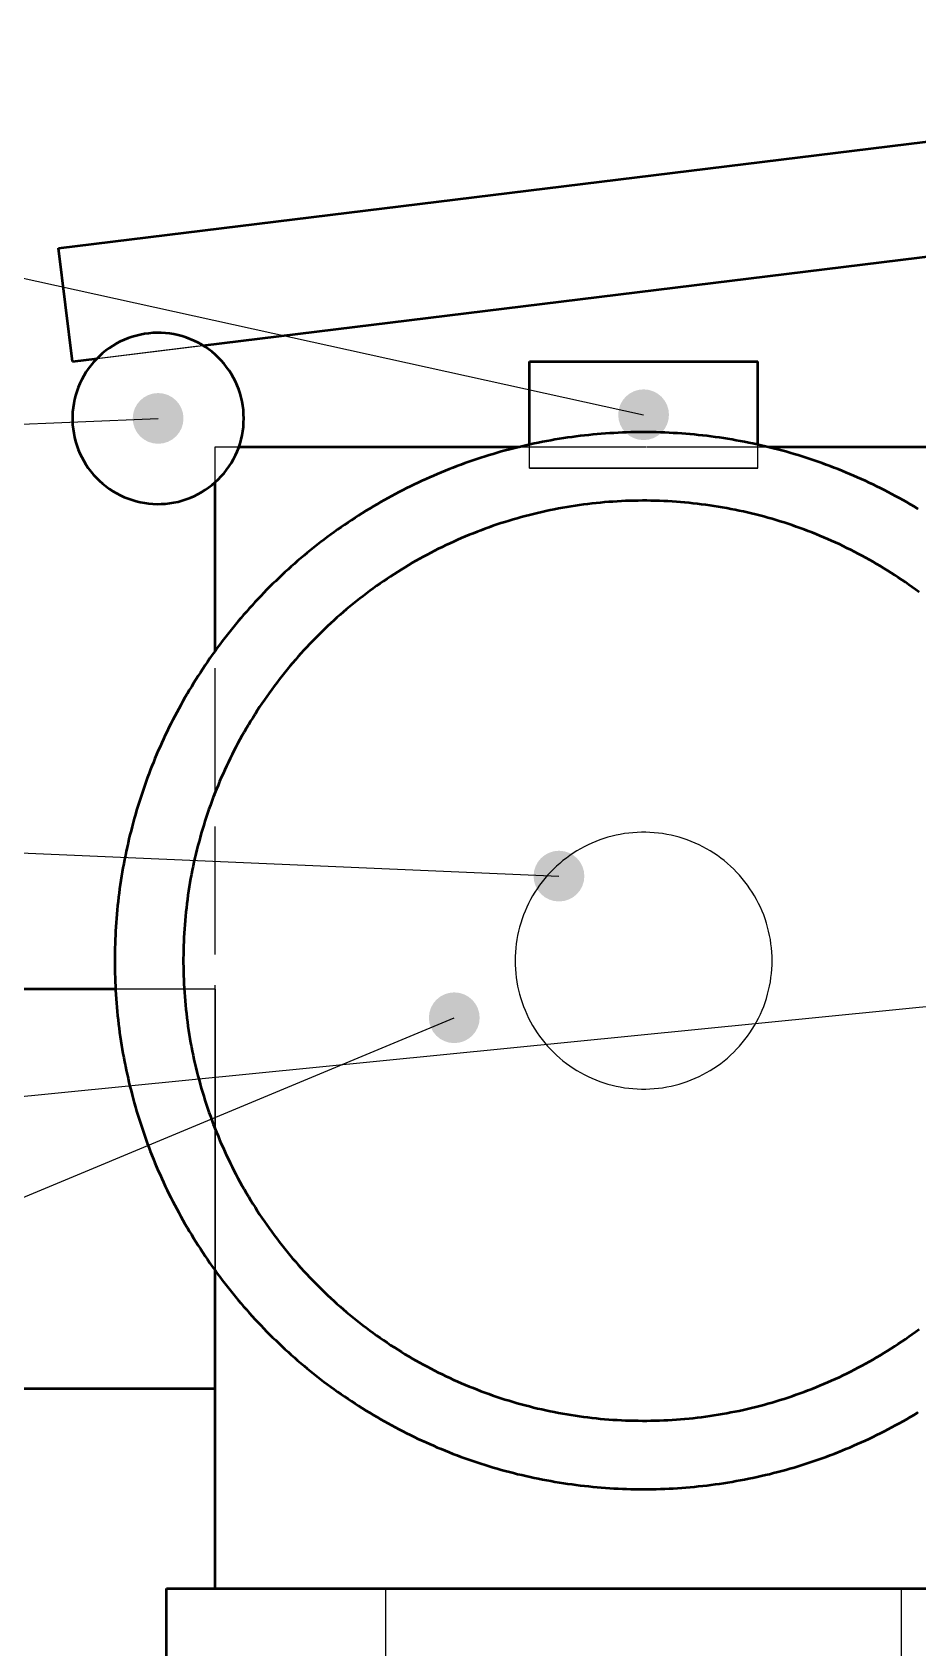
# Model space of a CAD drawing. Header units: millimetres. Extents: x 0 to 594, y 0 to 420.
# Drawn here: x 325.66 to 346.59, y 309.1 to 347.31 of the extents above; entities that cross this region are included whole.
import ezdxf

# ---------------------------------------------------------------- set-up
doc = ezdxf.new("R2010")
doc.units = ezdxf.units.MM
doc.linetypes.add('ISO02-TRAZOS', pattern=[3.75, 3, -0.75])
for name, color, linetype, lineweight in [('01-VISIBLE', 7, 'CONTINUOUS', 50), ('02-OCULTA', 4, 'ISO02-TRAZOS', 25), ('08-FINA', 5, 'CONTINUOUS', 25)]:
    doc.layers.add(name, color=color, linetype=linetype, lineweight=lineweight)

msp = doc.modelspace()

# ---------------------------------------------------------------- hatches: boundary and pattern name
at = {"layer": '08-FINA'}
h = msp.add_hatch(color=7, dxfattribs=at)
h.dxf.hatch_style = 1
edge = h.paths.add_edge_path()
edge.add_arc((328.636, 338.176), 0.6, 0, 360)
h = msp.add_hatch(color=7, dxfattribs=at)
h.dxf.hatch_style = 1
edge = h.paths.add_edge_path()
edge.add_arc((340.111, 338.263), 0.6, 0, 360)
h = msp.add_hatch(color=7, dxfattribs=at)
h.dxf.hatch_style = 1
edge = h.paths.add_edge_path()
edge.add_arc((338.111, 327.351), 0.6, 0, 360)
h = msp.add_hatch(color=7, dxfattribs=at)
h.dxf.hatch_style = 1
edge = h.paths.add_edge_path()
edge.add_arc((335.636, 324.001), 0.6, 0, 360)

# ---------------------------------------------------------------- linework, layer by layer
at = {"layer": '01-VISIBLE'}
for points in [[(326.282, 342.206), (386.453, 349.594)], [(329.691, 339.904), (388.081, 347.073)], [(326.611, 339.526), (326.282, 342.206)], [(330.661, 338.176), (330.658, 338.276), (330.651, 338.376), (330.639, 338.475), (330.621, 338.574), (330.599, 338.672), (330.572, 338.768), (330.541, 338.863), (330.504, 338.957), (330.463, 339.048), (330.418, 339.137), (330.368, 339.224), (330.314, 339.309), (330.256, 339.39), (330.194, 339.469), (330.128, 339.544), (330.059, 339.617), (329.986, 339.685), (329.91, 339.75), (329.83, 339.811), (329.748, 339.868), (329.663, 339.921), (329.575, 339.97), (329.485, 340.014), (329.393, 340.054), (329.3, 340.089), (329.204, 340.12), (329.107, 340.145), (329.009, 340.166), (328.91, 340.182), (328.811, 340.193), (328.711, 340.2), (328.611, 340.201), (328.511, 340.197), (328.411, 340.188), (328.312, 340.175), (328.213, 340.156), (328.116, 340.133), (328.02, 340.105), (327.925, 340.072), (327.832, 340.035), (327.741, 339.993), (327.652, 339.946), (327.566, 339.895), (327.482, 339.84), (327.401, 339.781), (327.324, 339.718), (327.249, 339.651), (327.178, 339.581), (327.11, 339.507), (327.046, 339.43), (326.986, 339.35), (326.93, 339.267), (326.878, 339.181), (326.83, 339.093), (326.787, 339.003), (326.749, 338.91), (326.715, 338.816), (326.685, 338.72), (326.661, 338.623), (326.641, 338.525), (326.626, 338.426), (326.616, 338.326), (326.611, 338.226), (326.611, 338.126), (326.616, 338.026), (326.626, 337.926), (326.641, 337.827), (326.661, 337.729), (326.685, 337.632), (326.715, 337.536), (326.749, 337.442), (326.787, 337.349), (326.83, 337.259), (326.878, 337.171), (326.93, 337.085), (326.986, 337.002), (327.046, 336.922), (327.11, 336.845), (327.178, 336.771), (327.249, 336.7), (327.324, 336.634), (327.401, 336.571), (327.482, 336.512), (327.566, 336.457), (327.652, 336.406), (327.741, 336.359), (327.832, 336.317), (327.925, 336.28), (328.02, 336.247), (328.116, 336.219), (328.213, 336.195), (328.312, 336.177), (328.411, 336.163), (328.511, 336.155), (328.611, 336.151), (328.711, 336.152), (328.811, 336.158), (328.91, 336.17), (329.009, 336.186), (329.107, 336.207), (329.204, 336.232), (329.3, 336.263), (329.393, 336.298), (329.485, 336.338), (329.575, 336.382), (329.663, 336.431), (329.748, 336.484), (329.83, 336.541), (329.91, 336.602), (329.986, 336.667), (330.059, 336.735), (330.128, 336.807), (330.194, 336.883), (330.256, 336.961), (330.314, 337.043), (330.368, 337.127), (330.418, 337.214), (330.463, 337.304), (330.504, 337.395), (330.541, 337.489), (330.572, 337.584), (330.599, 337.68), (330.621, 337.778), (330.639, 337.876), (330.651, 337.976), (330.658, 338.076), (330.661, 338.176)], [(326.611, 339.526), (327.194, 339.597)], [(337.411, 339.526), (337.668, 339.526), (337.925, 339.526), (338.182, 339.526), (338.439, 339.526), (338.697, 339.526), (338.954, 339.526), (339.211, 339.526), (339.468, 339.526), (339.725, 339.526), (339.982, 339.526), (340.239, 339.526), (340.497, 339.526), (340.754, 339.526), (341.011, 339.526), (341.268, 339.526), (341.525, 339.526), (341.782, 339.526), (342.039, 339.526), (342.297, 339.526), (342.554, 339.526), (342.811, 339.526)], [(337.411, 337.556), (337.411, 339.526)], [(342.811, 337.556), (342.811, 339.526)], [(340.111, 337.851), (340.011, 337.85), (339.91, 337.849), (339.81, 337.847), (339.71, 337.844), (339.61, 337.841), (339.51, 337.836), (339.41, 337.831), (339.31, 337.825), (339.21, 337.818), (339.11, 337.811), (339.01, 337.802), (338.911, 337.793), (338.811, 337.783), (338.711, 337.772), (338.612, 337.761), (338.512, 337.748), (338.413, 337.735), (338.314, 337.721), (338.215, 337.706), (338.116, 337.691), (338.017, 337.674), (337.918, 337.657), (337.82, 337.639), (337.721, 337.62), (337.623, 337.601), (337.525, 337.581), (337.427, 337.559), (337.329, 337.537), (337.232, 337.515), (337.134, 337.491), (337.037, 337.467), (336.94, 337.442), (336.843, 337.416), (336.747, 337.39), (336.65, 337.362), (336.554, 337.334), (336.458, 337.305), (336.363, 337.276), (336.267, 337.245), (336.172, 337.214), (336.077, 337.182), (335.982, 337.149), (335.888, 337.116), (335.794, 337.082), (335.7, 337.047), (335.606, 337.011), (335.513, 336.975), (335.42, 336.937), (335.327, 336.899), (335.235, 336.861), (335.143, 336.821), (335.051, 336.781), (334.96, 336.74), (334.868, 336.698), (334.778, 336.656), (334.687, 336.613), (334.597, 336.569), (334.507, 336.525), (334.418, 336.479), (334.329, 336.433), (334.24, 336.387), (334.152, 336.339), (334.064, 336.291), (333.977, 336.242), (333.89, 336.193), (333.803, 336.143), (333.717, 336.092), (333.631, 336.04), (333.545, 335.988), (333.46, 335.935), (333.376, 335.881), (333.292, 335.827), (333.208, 335.772), (333.125, 335.716), (333.042, 335.66), (332.959, 335.603), (332.877, 335.545), (332.796, 335.487), (332.715, 335.428), (332.634, 335.369), (332.554, 335.308), (332.475, 335.247), (332.396, 335.186), (332.317, 335.124), (332.239, 335.061), (332.162, 334.998), (332.085, 334.934), (332.008, 334.869), (331.932, 334.804), (331.856, 334.738), (331.782, 334.671), (331.707, 334.604), (331.633, 334.537), (331.56, 334.468), (331.487, 334.4), (331.415, 334.33), (331.343, 334.26), (331.272, 334.19), (331.201, 334.119), (331.131, 334.047), (331.062, 333.975), (330.993, 333.902), (330.925, 333.829), (330.857, 333.755), (330.79, 333.68), (330.724, 333.605), (330.658, 333.53), (330.593, 333.454), (330.528, 333.377), (330.464, 333.3), (330.401, 333.223), (330.338, 333.145), (330.276, 333.066), (330.214, 332.987), (330.153, 332.907), (330.093, 332.827), (330.034, 332.747), (329.975, 332.666), (329.916, 332.584), (329.859, 332.502), (329.802, 332.42), (329.745, 332.337), (329.69, 332.254), (329.635, 332.17), (329.58, 332.086), (329.527, 332.001), (329.474, 331.916), (329.422, 331.831), (329.37, 331.745), (329.319, 331.659), (329.269, 331.572), (329.219, 331.485), (329.171, 331.397), (329.122, 331.31), (329.075, 331.221), (329.028, 331.133), (328.982, 331.044), (328.937, 330.954), (328.893, 330.865), (328.849, 330.774), (328.806, 330.684), (328.763, 330.593), (328.722, 330.502), (328.681, 330.411), (328.64, 330.319), (328.601, 330.227), (328.562, 330.134), (328.524, 330.042), (328.487, 329.949), (328.451, 329.855), (328.415, 329.762), (328.38, 329.668), (328.346, 329.574), (328.312, 329.479), (328.28, 329.385), (328.248, 329.29), (328.216, 329.195), (328.186, 329.099), (328.156, 329.003), (328.127, 328.907), (328.099, 328.811), (328.072, 328.715), (328.045, 328.618), (328.02, 328.522), (327.995, 328.425), (327.97, 328.327), (327.947, 328.23), (327.924, 328.132), (327.902, 328.035), (327.881, 327.937), (327.861, 327.839), (327.841, 327.74), (327.823, 327.642), (327.805, 327.543), (327.787, 327.445), (327.771, 327.346), (327.755, 327.247), (327.741, 327.148), (327.727, 327.049), (327.713, 326.949), (327.701, 326.85), (327.689, 326.75), (327.679, 326.651), (327.669, 326.551), (327.659, 326.451), (327.651, 326.352), (327.643, 326.252), (327.637, 326.152), (327.63, 326.052), (327.625, 325.952), (327.621, 325.852), (327.617, 325.752), (327.614, 325.651), (327.612, 325.551), (327.611, 325.451), (327.611, 325.351), (327.611, 325.251), (327.612, 325.151), (327.614, 325.05), (327.617, 324.95), (327.621, 324.85), (327.625, 324.75), (327.63, 324.65), (327.637, 324.55), (327.643, 324.45), (327.651, 324.35), (327.659, 324.25), (327.669, 324.151), (327.679, 324.051), (327.689, 323.951), (327.701, 323.852), (327.713, 323.752), (327.727, 323.653), (327.741, 323.554), (327.755, 323.455), (327.771, 323.356), (327.787, 323.257), (327.805, 323.158), (327.823, 323.06), (327.841, 322.961), (327.861, 322.863), (327.881, 322.765), (327.902, 322.667), (327.924, 322.569), (327.947, 322.472), (327.97, 322.374), (327.995, 322.277), (328.02, 322.18), (328.045, 322.083), (328.072, 321.987), (328.099, 321.89), (328.127, 321.794), (328.156, 321.698), (328.186, 321.603), (328.216, 321.507), (328.248, 321.412), (328.28, 321.317), (328.312, 321.222), (328.346, 321.128), (328.38, 321.034), (328.415, 320.94), (328.451, 320.846), (328.487, 320.753), (328.524, 320.66), (328.562, 320.567), (328.601, 320.475), (328.64, 320.383), (328.681, 320.291), (328.722, 320.2), (328.763, 320.109), (328.806, 320.018), (328.849, 319.927), (328.893, 319.837), (328.937, 319.748), (328.982, 319.658), (329.028, 319.569), (329.075, 319.481), (329.122, 319.392), (329.171, 319.304), (329.219, 319.217), (329.269, 319.13), (329.319, 319.043), (329.37, 318.957), (329.422, 318.871), (329.474, 318.786), (329.527, 318.7), (329.58, 318.616), (329.635, 318.532), (329.69, 318.448), (329.745, 318.365), (329.802, 318.282), (329.859, 318.199), (329.916, 318.118), (329.975, 318.036), (330.034, 317.955), (330.093, 317.875), (330.153, 317.794), (330.214, 317.715), (330.276, 317.636), (330.338, 317.557), (330.401, 317.479), (330.464, 317.402), (330.528, 317.325), (330.593, 317.248), (330.658, 317.172), (330.724, 317.097), (330.79, 317.022), (330.857, 316.947), (330.925, 316.873), (330.993, 316.8), (331.062, 316.727), (331.131, 316.655), (331.201, 316.583), (331.272, 316.512), (331.343, 316.442), (331.415, 316.372), (331.487, 316.302), (331.56, 316.233), (331.633, 316.165), (331.707, 316.097), (331.782, 316.03), (331.856, 315.964), (331.932, 315.898), (332.008, 315.833), (332.085, 315.768), (332.162, 315.704), (332.239, 315.641), (332.317, 315.578), (332.396, 315.516), (332.475, 315.454), (332.554, 315.393), (332.634, 315.333), (332.715, 315.274), (332.796, 315.215), (332.877, 315.156), (332.959, 315.099), (333.042, 315.042), (333.125, 314.985), (333.208, 314.93), (333.292, 314.875), (333.376, 314.82), (333.46, 314.767), (333.545, 314.714), (333.631, 314.662), (333.717, 314.61), (333.803, 314.559), (333.89, 314.509), (333.977, 314.459), (334.064, 314.411), (334.152, 314.362), (334.24, 314.315), (334.329, 314.268), (334.418, 314.222), (334.507, 314.177), (334.597, 314.133), (334.687, 314.089), (334.778, 314.046), (334.868, 314.003), (334.96, 313.962), (335.051, 313.921), (335.143, 313.881), (335.235, 313.841), (335.327, 313.802), (335.42, 313.764), (335.513, 313.727), (335.606, 313.691), (335.7, 313.655), (335.794, 313.62), (335.888, 313.586), (335.982, 313.552), (336.077, 313.52), (336.172, 313.488), (336.267, 313.457), (336.363, 313.426), (336.458, 313.396), (336.554, 313.368), (336.65, 313.339), (336.747, 313.312), (336.843, 313.286), (336.94, 313.26), (337.037, 313.235), (337.134, 313.21), (337.232, 313.187), (337.329, 313.164), (337.427, 313.142), (337.525, 313.121), (337.623, 313.101), (337.721, 313.081), (337.82, 313.063), (337.918, 313.045), (338.017, 313.028), (338.116, 313.011), (338.215, 312.996), (338.314, 312.981), (338.413, 312.967), (338.512, 312.954), (338.612, 312.941), (338.711, 312.929), (338.811, 312.919), (338.911, 312.909), (339.01, 312.899), (339.11, 312.891), (339.21, 312.883), (339.31, 312.877), (339.41, 312.871), (339.51, 312.865), (339.61, 312.861), (339.71, 312.857), (339.81, 312.855), (339.91, 312.853), (340.011, 312.851), (340.111, 312.851)], [(346.591, 336.04), (346.505, 336.092), (346.419, 336.143), (346.332, 336.193), (346.245, 336.242), (346.157, 336.291), (346.069, 336.339), (345.981, 336.387), (345.893, 336.433), (345.804, 336.479), (345.714, 336.525), (345.624, 336.569), (345.534, 336.613), (345.444, 336.656), (345.353, 336.698), (345.262, 336.74), (345.171, 336.781), (345.079, 336.821), (344.987, 336.861), (344.894, 336.899), (344.802, 336.937), (344.709, 336.975), (344.615, 337.011), (344.522, 337.047), (344.428, 337.082), (344.334, 337.116), (344.239, 337.149), (344.145, 337.182), (344.05, 337.214), (343.954, 337.245), (343.859, 337.276), (343.763, 337.305), (343.667, 337.334), (343.571, 337.362), (343.475, 337.39), (343.378, 337.416), (343.282, 337.442), (343.185, 337.467), (343.087, 337.491), (342.99, 337.515), (342.892, 337.537), (342.795, 337.559), (342.697, 337.581), (342.599, 337.601), (342.5, 337.62), (342.402, 337.639), (342.303, 337.657), (342.205, 337.674), (342.106, 337.691), (342.007, 337.706), (341.908, 337.721), (341.809, 337.735), (341.709, 337.748), (341.61, 337.761), (341.51, 337.772), (341.411, 337.783), (341.311, 337.793), (341.211, 337.802), (341.112, 337.811), (341.012, 337.818), (340.912, 337.825), (340.812, 337.831), (340.712, 337.836), (340.612, 337.841), (340.511, 337.844), (340.411, 337.847), (340.311, 337.849), (340.211, 337.85), (340.111, 337.851)], [(330.545, 337.501), (330.813, 337.501), (331.08, 337.501), (331.348, 337.501), (331.615, 337.501), (331.883, 337.501), (332.151, 337.501), (332.418, 337.501), (332.686, 337.501)], [(332.686, 337.501), (337.174, 337.501)], [(343.048, 337.501), (347.536, 337.501)], [(329.986, 332.681), (329.986, 336.667)], [(346.623, 334.067), (346.542, 334.126), (346.461, 334.185), (346.38, 334.243), (346.298, 334.301), (346.215, 334.357), (346.132, 334.413), (346.048, 334.468), (345.964, 334.522), (345.88, 334.576), (345.795, 334.628), (345.709, 334.68), (345.623, 334.731), (345.536, 334.782), (345.449, 334.831), (345.362, 334.88), (345.274, 334.928), (345.186, 334.975), (345.097, 335.021), (345.008, 335.067), (344.918, 335.111), (344.828, 335.155), (344.738, 335.198), (344.647, 335.24), (344.556, 335.281), (344.464, 335.322), (344.372, 335.362), (344.28, 335.4), (344.188, 335.438), (344.095, 335.475), (344.001, 335.512), (343.908, 335.547), (343.814, 335.581), (343.719, 335.615), (343.625, 335.648), (343.53, 335.68), (343.435, 335.711), (343.339, 335.741), (343.244, 335.77), (343.148, 335.798), (343.051, 335.826), (342.955, 335.853), (342.858, 335.878), (342.761, 335.903), (342.664, 335.927), (342.567, 335.95), (342.469, 335.972), (342.371, 335.993), (342.273, 336.014), (342.175, 336.033), (342.077, 336.052), (341.978, 336.069), (341.88, 336.086), (341.781, 336.102), (341.682, 336.117), (341.583, 336.131), (341.483, 336.144), (341.384, 336.156), (341.285, 336.167), (341.185, 336.178), (341.085, 336.187), (340.986, 336.196), (340.886, 336.203), (340.786, 336.21), (340.686, 336.216), (340.586, 336.221), (340.486, 336.224), (340.386, 336.227), (340.286, 336.229), (340.186, 336.231), (340.086, 336.231), (339.986, 336.23), (339.886, 336.229), (339.786, 336.226), (339.686, 336.223), (339.586, 336.218), (339.486, 336.213), (339.386, 336.207), (339.286, 336.2), (339.186, 336.192), (339.086, 336.183), (338.987, 336.173), (338.887, 336.162), (338.788, 336.15), (338.689, 336.138), (338.589, 336.124), (338.49, 336.11), (338.392, 336.094), (338.293, 336.078), (338.194, 336.061), (338.096, 336.043), (337.997, 336.024), (337.899, 336.004), (337.801, 335.983), (337.704, 335.961), (337.606, 335.939), (337.509, 335.915), (337.412, 335.891), (337.315, 335.866), (337.218, 335.839), (337.122, 335.812), (337.026, 335.784), (336.93, 335.756), (336.835, 335.726), (336.739, 335.695), (336.644, 335.664), (336.549, 335.632), (336.455, 335.598), (336.361, 335.564), (336.267, 335.529), (336.174, 335.494), (336.081, 335.457), (335.988, 335.419), (335.895, 335.381), (335.803, 335.342), (335.711, 335.302), (335.62, 335.261), (335.529, 335.219), (335.439, 335.177), (335.348, 335.133), (335.259, 335.089), (335.169, 335.044), (335.08, 334.998), (334.992, 334.951), (334.904, 334.904), (334.816, 334.856), (334.729, 334.806), (334.642, 334.757), (334.556, 334.706), (334.47, 334.654), (334.385, 334.602), (334.3, 334.549), (334.215, 334.495), (334.131, 334.44), (334.048, 334.385), (333.965, 334.329), (333.883, 334.272), (333.801, 334.214), (333.72, 334.156), (333.639, 334.097), (333.559, 334.037), (333.479, 333.976), (333.4, 333.915), (333.322, 333.853), (333.244, 333.79), (333.166, 333.726), (333.09, 333.662), (333.013, 333.597), (332.938, 333.532), (332.863, 333.465), (332.789, 333.398), (332.715, 333.331), (332.642, 333.262), (332.569, 333.193), (332.498, 333.123), (332.426, 333.053), (332.356, 332.982), (332.286, 332.91), (332.217, 332.838), (332.148, 332.765), (332.08, 332.692), (332.013, 332.617), (331.947, 332.543), (331.881, 332.467), (331.816, 332.391), (331.751, 332.315), (331.688, 332.237), (331.625, 332.16), (331.562, 332.081), (331.501, 332.002), (331.44, 331.923), (331.38, 331.843), (331.321, 331.762), (331.262, 331.681), (331.204, 331.599), (331.147, 331.517), (331.091, 331.434), (331.035, 331.351), (330.98, 331.267), (330.926, 331.183), (330.873, 331.098), (330.82, 331.013), (330.769, 330.928), (330.718, 330.841), (330.668, 330.755), (330.618, 330.668), (330.57, 330.58), (330.522, 330.492), (330.475, 330.404), (330.429, 330.315), (330.384, 330.226), (330.34, 330.136), (330.296, 330.046), (330.253, 329.955), (330.211, 329.864), (330.17, 329.773), (330.13, 329.682), (330.09, 329.59), (330.052, 329.497), (330.014, 329.404), (329.977, 329.311), (329.941, 329.218), (329.906, 329.124), (329.872, 329.03), (329.838, 328.936), (329.806, 328.841), (329.774, 328.746), (329.743, 328.651), (329.713, 328.556), (329.684, 328.46), (329.656, 328.364), (329.629, 328.267), (329.603, 328.171), (329.577, 328.074), (329.553, 327.977), (329.529, 327.88), (329.506, 327.782), (329.484, 327.685), (329.463, 327.587), (329.443, 327.489), (329.424, 327.391), (329.405, 327.292), (329.388, 327.194), (329.372, 327.095), (329.356, 326.996), (329.341, 326.897), (329.327, 326.798), (329.315, 326.699), (329.303, 326.599), (329.292, 326.5), (329.282, 326.4), (329.272, 326.301), (329.264, 326.201), (329.257, 326.101), (329.25, 326.001), (329.245, 325.901), (329.24, 325.801), (329.236, 325.701), (329.234, 325.601), (329.232, 325.501), (329.231, 325.401), (329.231, 325.301), (329.232, 325.201), (329.234, 325.101), (329.236, 325.001), (329.24, 324.901), (329.245, 324.801), (329.25, 324.701), (329.257, 324.601), (329.264, 324.501), (329.272, 324.401), (329.282, 324.302), (329.292, 324.202), (329.303, 324.103), (329.315, 324.003), (329.327, 323.904), (329.341, 323.805), (329.356, 323.706), (329.372, 323.607), (329.388, 323.508), (329.405, 323.41), (329.424, 323.311), (329.443, 323.213), (329.463, 323.115), (329.484, 323.017), (329.506, 322.919), (329.529, 322.822), (329.553, 322.725), (329.577, 322.628), (329.603, 322.531), (329.629, 322.434), (329.656, 322.338), (329.684, 322.242), (329.713, 322.146), (329.743, 322.051), (329.774, 321.955), (329.806, 321.861), (329.838, 321.766), (329.872, 321.672), (329.906, 321.578), (329.941, 321.484), (329.977, 321.39), (330.014, 321.297), (330.052, 321.205), (330.09, 321.112), (330.13, 321.02), (330.17, 320.929), (330.211, 320.837), (330.253, 320.747), (330.296, 320.656), (330.34, 320.566), (330.384, 320.476), (330.429, 320.387), (330.475, 320.298), (330.522, 320.21), (330.57, 320.122), (330.618, 320.034), (330.668, 319.947), (330.718, 319.86), (330.769, 319.774), (330.82, 319.689), (330.873, 319.603), (330.926, 319.519), (330.98, 319.434), (331.035, 319.351), (331.091, 319.267), (331.147, 319.185), (331.204, 319.102), (331.262, 319.021), (331.321, 318.94), (331.38, 318.859), (331.44, 318.779), (331.501, 318.699), (331.562, 318.621), (331.625, 318.542), (331.688, 318.464), (331.751, 318.387), (331.816, 318.311), (331.881, 318.235), (331.947, 318.159), (332.013, 318.084), (332.08, 318.01), (332.148, 317.937), (332.217, 317.864), (332.286, 317.791), (332.356, 317.72), (332.426, 317.649), (332.498, 317.578), (332.569, 317.509), (332.642, 317.44), (332.715, 317.371), (332.789, 317.304), (332.863, 317.237), (332.938, 317.17), (333.013, 317.105), (333.09, 317.04), (333.166, 316.975), (333.244, 316.912), (333.322, 316.849), (333.4, 316.787), (333.479, 316.726), (333.559, 316.665), (333.639, 316.605), (333.72, 316.546), (333.801, 316.487), (333.883, 316.43), (333.965, 316.373), (334.048, 316.317), (334.131, 316.261), (334.215, 316.207), (334.3, 316.153), (334.385, 316.1), (334.47, 316.047), (334.556, 315.996), (334.642, 315.945), (334.729, 315.895), (334.816, 315.846), (334.904, 315.798), (334.992, 315.75), (335.08, 315.704), (335.169, 315.658), (335.259, 315.613), (335.348, 315.569), (335.439, 315.525), (335.529, 315.483), (335.62, 315.441), (335.711, 315.4), (335.803, 315.36), (335.895, 315.321), (335.988, 315.282), (336.081, 315.245), (336.174, 315.208), (336.267, 315.172), (336.361, 315.138), (336.455, 315.103), (336.549, 315.07), (336.644, 315.038), (336.739, 315.007), (336.835, 314.976), (336.93, 314.946), (337.026, 314.917), (337.122, 314.889), (337.218, 314.862), (337.315, 314.836), (337.412, 314.811), (337.509, 314.787), (337.606, 314.763), (337.704, 314.741), (337.801, 314.719), (337.899, 314.698), (337.997, 314.678), (338.096, 314.659), (338.194, 314.641), (338.293, 314.624), (338.392, 314.608), (338.49, 314.592), (338.589, 314.578), (338.689, 314.564), (338.788, 314.552), (338.887, 314.54), (338.987, 314.529), (339.086, 314.519), (339.186, 314.51), (339.286, 314.502), (339.386, 314.495), (339.486, 314.489), (339.586, 314.484), (339.686, 314.479), (339.786, 314.476), (339.886, 314.473), (339.986, 314.472), (340.086, 314.471), (340.186, 314.471), (340.286, 314.472), (340.386, 314.474), (340.486, 314.477), (340.586, 314.481), (340.686, 314.486), (340.786, 314.492), (340.886, 314.499), (340.986, 314.506), (341.085, 314.515), (341.185, 314.524), (341.285, 314.534), (341.384, 314.546), (341.483, 314.558), (341.583, 314.571), (341.682, 314.585), (341.781, 314.6), (341.88, 314.616), (341.978, 314.632), (342.077, 314.65), (342.175, 314.669), (342.273, 314.688), (342.371, 314.708), (342.469, 314.73), (342.567, 314.752), (342.664, 314.775), (342.761, 314.799), (342.858, 314.823), (342.955, 314.849), (343.051, 314.876), (343.148, 314.903), (343.244, 314.932), (343.339, 314.961), (343.435, 314.991), (343.53, 315.022), (343.625, 315.054), (343.719, 315.087), (343.814, 315.12), (343.908, 315.155), (344.001, 315.19), (344.095, 315.226), (344.188, 315.264), (344.28, 315.301), (344.372, 315.34), (344.464, 315.38), (344.556, 315.42), (344.647, 315.462), (344.738, 315.504), (344.828, 315.547), (344.918, 315.591), (345.008, 315.635), (345.097, 315.681), (345.186, 315.727), (345.274, 315.774), (345.362, 315.822), (345.449, 315.871), (345.536, 315.92), (345.623, 315.971), (345.709, 316.022), (345.795, 316.074), (345.88, 316.126), (345.964, 316.18), (346.048, 316.234), (346.132, 316.289), (346.215, 316.345), (346.298, 316.401), (346.38, 316.459), (346.461, 316.517), (346.542, 316.575), (346.623, 316.635)], [(327.629, 324.676), (321.211, 324.676)], [(329.986, 310.501), (329.986, 318.021)], [(329.986, 315.226), (321.211, 315.226)], [(340.111, 312.851), (340.211, 312.851), (340.311, 312.853), (340.411, 312.855), (340.511, 312.857), (340.612, 312.861), (340.712, 312.865), (340.812, 312.871), (340.912, 312.877), (341.012, 312.883), (341.112, 312.891), (341.211, 312.899), (341.311, 312.909), (341.411, 312.919), (341.51, 312.929), (341.61, 312.941), (341.709, 312.954), (341.809, 312.967), (341.908, 312.981), (342.007, 312.996), (342.106, 313.011), (342.205, 313.028), (342.303, 313.045), (342.402, 313.063), (342.5, 313.081), (342.599, 313.101), (342.697, 313.121), (342.795, 313.142), (342.892, 313.164), (342.99, 313.187), (343.087, 313.21), (343.185, 313.235), (343.282, 313.26), (343.378, 313.286), (343.475, 313.312), (343.571, 313.339), (343.667, 313.368), (343.763, 313.396), (343.859, 313.426), (343.954, 313.457), (344.05, 313.488), (344.145, 313.52), (344.239, 313.552), (344.334, 313.586), (344.428, 313.62), (344.522, 313.655), (344.615, 313.691), (344.709, 313.727), (344.802, 313.764), (344.894, 313.802), (344.987, 313.841), (345.079, 313.881), (345.171, 313.921), (345.262, 313.962), (345.353, 314.003), (345.444, 314.046), (345.534, 314.089), (345.624, 314.133), (345.714, 314.177), (345.804, 314.222), (345.893, 314.268), (345.981, 314.315), (346.069, 314.362), (346.157, 314.411), (346.245, 314.459), (346.332, 314.509), (346.419, 314.559), (346.505, 314.61), (346.591, 314.662)], [(328.836, 310.501), (329.028, 310.501), (329.219, 310.501), (329.411, 310.501), (329.603, 310.501), (329.794, 310.501), (329.986, 310.501)], [(328.836, 303.751), (328.836, 310.501)], [(329.986, 310.501), (330.256, 310.501), (330.526, 310.501), (330.796, 310.501), (331.066, 310.501), (331.336, 310.501), (331.606, 310.501), (331.876, 310.501), (332.146, 310.501), (332.416, 310.501), (332.686, 310.501)], [(332.686, 310.501), (332.938, 310.501), (333.189, 310.501), (333.441, 310.501), (333.693, 310.501), (333.944, 310.501), (334.196, 310.501), (334.448, 310.501), (334.699, 310.501), (334.951, 310.501), (335.203, 310.501), (335.454, 310.501), (335.706, 310.501), (335.958, 310.501), (336.21, 310.501), (336.461, 310.501), (336.713, 310.501), (336.965, 310.501), (337.216, 310.501), (337.468, 310.501), (337.72, 310.501), (337.971, 310.501), (338.223, 310.501), (338.475, 310.501), (338.727, 310.501), (338.978, 310.501), (339.23, 310.501), (339.482, 310.501), (339.733, 310.501), (339.985, 310.501), (340.237, 310.501), (340.488, 310.501), (340.74, 310.501), (340.992, 310.501), (341.243, 310.501), (341.495, 310.501), (341.747, 310.501), (341.999, 310.501), (342.25, 310.501), (342.502, 310.501), (342.754, 310.501), (343.005, 310.501), (343.257, 310.501), (343.509, 310.501), (343.76, 310.501), (344.012, 310.501), (344.264, 310.501), (344.515, 310.501), (344.767, 310.501), (345.019, 310.501), (345.271, 310.501), (345.522, 310.501), (345.774, 310.501), (346.026, 310.501), (346.277, 310.501), (346.529, 310.501), (346.781, 310.501)]]:
    msp.add_lwpolyline(points, dxfattribs=at)
at = {"layer": '02-OCULTA'}
for points in [[(326.282, 342.206), (386.453, 349.594)], [(326.611, 339.526), (388.081, 347.073)], [(326.611, 339.526), (326.282, 342.206)], [(330.661, 338.176), (330.658, 338.276), (330.651, 338.376), (330.639, 338.475), (330.621, 338.574), (330.599, 338.672), (330.572, 338.768), (330.541, 338.863), (330.504, 338.957), (330.463, 339.048), (330.418, 339.137), (330.368, 339.224), (330.314, 339.309), (330.256, 339.39), (330.194, 339.469), (330.128, 339.544), (330.059, 339.617), (329.986, 339.685), (329.91, 339.75), (329.83, 339.811), (329.748, 339.868), (329.663, 339.921), (329.575, 339.97), (329.485, 340.014), (329.393, 340.054), (329.3, 340.089), (329.204, 340.12), (329.107, 340.145), (329.009, 340.166), (328.91, 340.182), (328.811, 340.193), (328.711, 340.2), (328.611, 340.201), (328.511, 340.197), (328.411, 340.188), (328.312, 340.175), (328.213, 340.156), (328.116, 340.133), (328.02, 340.105), (327.925, 340.072), (327.832, 340.035), (327.741, 339.993), (327.652, 339.946), (327.566, 339.895), (327.482, 339.84), (327.401, 339.781), (327.324, 339.718), (327.249, 339.651), (327.178, 339.581), (327.11, 339.507), (327.046, 339.43), (326.986, 339.35), (326.93, 339.267), (326.878, 339.181), (326.83, 339.093), (326.787, 339.003), (326.749, 338.91), (326.715, 338.816), (326.685, 338.72), (326.661, 338.623), (326.641, 338.525), (326.626, 338.426), (326.616, 338.326), (326.611, 338.226), (326.611, 338.126), (326.616, 338.026), (326.626, 337.926), (326.641, 337.827), (326.661, 337.729), (326.685, 337.632), (326.715, 337.536), (326.749, 337.442), (326.787, 337.349), (326.83, 337.259), (326.878, 337.171), (326.93, 337.085), (326.986, 337.002), (327.046, 336.922), (327.11, 336.845), (327.178, 336.771), (327.249, 336.7), (327.324, 336.634), (327.401, 336.571), (327.482, 336.512), (327.566, 336.457), (327.652, 336.406), (327.741, 336.359), (327.832, 336.317), (327.925, 336.28), (328.02, 336.247), (328.116, 336.219), (328.213, 336.195), (328.312, 336.177), (328.411, 336.163), (328.511, 336.155), (328.611, 336.151), (328.711, 336.152), (328.811, 336.158), (328.91, 336.17), (329.009, 336.186), (329.107, 336.207), (329.204, 336.232), (329.3, 336.263), (329.393, 336.298), (329.485, 336.338), (329.575, 336.382), (329.663, 336.431), (329.748, 336.484), (329.83, 336.541), (329.91, 336.602), (329.986, 336.667), (330.059, 336.735), (330.128, 336.807), (330.194, 336.883), (330.256, 336.961), (330.314, 337.043), (330.368, 337.127), (330.418, 337.214), (330.463, 337.304), (330.504, 337.395), (330.541, 337.489), (330.572, 337.584), (330.599, 337.68), (330.621, 337.778), (330.639, 337.876), (330.651, 337.976), (330.658, 338.076), (330.661, 338.176)], [(327.194, 339.597), (329.691, 339.904)], [(342.811, 339.526), (342.554, 339.526), (342.297, 339.526), (342.039, 339.526), (341.782, 339.526), (341.525, 339.526), (341.268, 339.526), (341.011, 339.526), (340.754, 339.526), (340.497, 339.526), (340.239, 339.526), (339.982, 339.526), (339.725, 339.526), (339.468, 339.526), (339.211, 339.526), (338.954, 339.526), (338.697, 339.526), (338.439, 339.526), (338.182, 339.526), (337.925, 339.526), (337.668, 339.526), (337.411, 339.526)], [(346.605, 336.032), (346.519, 336.083), (346.433, 336.134), (346.346, 336.185), (346.259, 336.234), (346.172, 336.283), (346.084, 336.331), (345.996, 336.379), (345.908, 336.425), (345.819, 336.471), (345.73, 336.517), (345.64, 336.561), (345.55, 336.605), (345.46, 336.648), (345.37, 336.691), (345.279, 336.733), (345.187, 336.774), (345.096, 336.814), (345.004, 336.853), (344.912, 336.892), (344.819, 336.93), (344.726, 336.968), (344.633, 337.004), (344.54, 337.04), (344.446, 337.075), (344.352, 337.109), (344.258, 337.143), (344.163, 337.176), (344.069, 337.208), (343.974, 337.239), (343.878, 337.27), (343.783, 337.299), (343.687, 337.328), (343.591, 337.357), (343.495, 337.384), (343.398, 337.411), (343.302, 337.437), (343.205, 337.462), (343.108, 337.486), (343.011, 337.51), (342.913, 337.533), (342.816, 337.555), (342.718, 337.576), (342.62, 337.596), (342.522, 337.616), (342.424, 337.635), (342.325, 337.653), (342.227, 337.671), (342.128, 337.687), (342.029, 337.703), (341.93, 337.718), (341.831, 337.732), (341.732, 337.745), (341.633, 337.758), (341.533, 337.77), (341.434, 337.781), (341.334, 337.791), (341.235, 337.8), (341.135, 337.809), (341.035, 337.817), (340.936, 337.824), (340.836, 337.83), (340.736, 337.835), (340.636, 337.84), (340.536, 337.844), (340.436, 337.847), (340.336, 337.849), (340.236, 337.85), (340.136, 337.851), (340.036, 337.851), (339.936, 337.85), (339.836, 337.848), (339.736, 337.845), (339.636, 337.842), (339.536, 337.838), (339.436, 337.833), (339.336, 337.827), (339.236, 337.82), (339.136, 337.813), (339.037, 337.805), (338.937, 337.796), (338.837, 337.786), (338.738, 337.775), (338.639, 337.764), (338.539, 337.752), (338.44, 337.739), (338.341, 337.725), (338.242, 337.71), (338.143, 337.695), (338.044, 337.679), (337.946, 337.662), (337.847, 337.644), (337.749, 337.626), (337.651, 337.606), (337.553, 337.586), (337.455, 337.565), (337.357, 337.544), (337.26, 337.521), (337.162, 337.498), (337.065, 337.474), (336.968, 337.449), (336.872, 337.424), (336.775, 337.398), (336.679, 337.37), (336.583, 337.343), (336.487, 337.314), (336.391, 337.285), (336.296, 337.254), (336.201, 337.224), (336.106, 337.192), (336.011, 337.159), (335.917, 337.126), (335.823, 337.092), (335.729, 337.058), (335.635, 337.022), (335.542, 336.986), (335.449, 336.949), (335.356, 336.911), (335.264, 336.873), (335.172, 336.834), (335.08, 336.794), (334.989, 336.753), (334.897, 336.712), (334.807, 336.67), (334.716, 336.627), (334.626, 336.583), (334.536, 336.539), (334.447, 336.494), (334.358, 336.448), (334.269, 336.402), (334.181, 336.355), (334.093, 336.307), (334.006, 336.259), (333.919, 336.209), (333.832, 336.16), (333.746, 336.109), (333.66, 336.058), (333.574, 336.006), (333.489, 335.953), (333.405, 335.9), (333.32, 335.846), (333.237, 335.791), (333.153, 335.736), (333.07, 335.68), (332.988, 335.623), (332.906, 335.566), (332.824, 335.508), (332.743, 335.449), (332.663, 335.39), (332.583, 335.33), (332.503, 335.269), (332.424, 335.208), (332.345, 335.146), (332.267, 335.084), (332.189, 335.02), (332.112, 334.957), (332.036, 334.892), (331.959, 334.827), (331.884, 334.762), (331.809, 334.696), (331.734, 334.629), (331.66, 334.562), (331.587, 334.494), (331.514, 334.425), (331.442, 334.356), (331.37, 334.286), (331.299, 334.216), (331.228, 334.145), (331.158, 334.074), (331.088, 334.002), (331.019, 333.93), (330.951, 333.857), (330.883, 333.783), (330.816, 333.709), (330.749, 333.634), (330.683, 333.559), (330.618, 333.483), (330.553, 333.407), (330.489, 333.33), (330.425, 333.253), (330.362, 333.175), (330.3, 333.097), (330.238, 333.018), (330.177, 332.939), (330.117, 332.859), (330.057, 332.779), (329.998, 332.698), (329.94, 332.617), (329.882, 332.535), (329.825, 332.453), (329.768, 332.371), (329.712, 332.288), (329.657, 332.204), (329.603, 332.12), (329.549, 332.036), (329.496, 331.951), (329.443, 331.866), (329.391, 331.781), (329.34, 331.695), (329.29, 331.608), (329.24, 331.521), (329.191, 331.434), (329.143, 331.346), (329.095, 331.259), (329.048, 331.17), (329.002, 331.081), (328.956, 330.992), (328.911, 330.903), (328.867, 330.813), (328.824, 330.723), (328.781, 330.632), (328.739, 330.542), (328.698, 330.45), (328.658, 330.359), (328.618, 330.267), (328.579, 330.175), (328.541, 330.082), (328.503, 329.99), (328.467, 329.897), (328.431, 329.803), (328.395, 329.71), (328.361, 329.616), (328.327, 329.522), (328.294, 329.427), (328.262, 329.332), (328.23, 329.237), (328.2, 329.142), (328.17, 329.047), (328.14, 328.951), (328.112, 328.855), (328.084, 328.759), (328.058, 328.663), (328.031, 328.566), (328.006, 328.469), (327.981, 328.372), (327.958, 328.275), (327.935, 328.178), (327.912, 328.08), (327.891, 327.982), (327.87, 327.885), (327.85, 327.786), (327.831, 327.688), (327.813, 327.59), (327.795, 327.491), (327.779, 327.393), (327.763, 327.294), (327.748, 327.195), (327.733, 327.096), (327.72, 326.997), (327.707, 326.898), (327.695, 326.798), (327.684, 326.699), (327.673, 326.599), (327.664, 326.5), (327.655, 326.4), (327.647, 326.3), (327.64, 326.201), (327.633, 326.101), (327.628, 326.001), (327.623, 325.901), (327.619, 325.801), (327.616, 325.701), (327.613, 325.601), (327.612, 325.501), (327.611, 325.401), (327.611, 325.301), (327.612, 325.201), (327.613, 325.101), (327.616, 325.001), (327.619, 324.901), (327.623, 324.801), (327.628, 324.701), (327.633, 324.601), (327.64, 324.501), (327.647, 324.401), (327.655, 324.302), (327.664, 324.202), (327.673, 324.102), (327.684, 324.003), (327.695, 323.903), (327.707, 323.804), (327.72, 323.705), (327.733, 323.606), (327.748, 323.507), (327.763, 323.408), (327.779, 323.309), (327.795, 323.21), (327.813, 323.112), (327.831, 323.014), (327.85, 322.915), (327.87, 322.817), (327.891, 322.719), (327.912, 322.622), (327.935, 322.524), (327.958, 322.427), (327.981, 322.33), (328.006, 322.233), (328.031, 322.136), (328.058, 322.039), (328.084, 321.943), (328.112, 321.847), (328.14, 321.751), (328.17, 321.655), (328.2, 321.56), (328.23, 321.464), (328.262, 321.369), (328.294, 321.275), (328.327, 321.18), (328.361, 321.086), (328.395, 320.992), (328.431, 320.899), (328.467, 320.805), (328.503, 320.712), (328.541, 320.619), (328.579, 320.527), (328.618, 320.435), (328.658, 320.343), (328.698, 320.251), (328.739, 320.16), (328.781, 320.069), (328.824, 319.979), (328.867, 319.889), (328.911, 319.799), (328.956, 319.709), (329.002, 319.62), (329.048, 319.532), (329.095, 319.443), (329.143, 319.355), (329.191, 319.268), (329.24, 319.18), (329.29, 319.094), (329.34, 319.007), (329.391, 318.921), (329.443, 318.836), (329.496, 318.75), (329.549, 318.666), (329.603, 318.581), (329.657, 318.498), (329.712, 318.414), (329.768, 318.331), (329.825, 318.249), (329.882, 318.166), (329.94, 318.085), (329.998, 318.004), (330.057, 317.923), (330.117, 317.843), (330.177, 317.763), (330.238, 317.684), (330.3, 317.605), (330.362, 317.527), (330.425, 317.449), (330.489, 317.372), (330.553, 317.295), (330.618, 317.219), (330.683, 317.143), (330.749, 317.068), (330.816, 316.993), (330.883, 316.919), (330.951, 316.845), (331.019, 316.772), (331.088, 316.7), (331.158, 316.628), (331.228, 316.556), (331.299, 316.486), (331.37, 316.415), (331.442, 316.346), (331.514, 316.277), (331.587, 316.208), (331.66, 316.14), (331.734, 316.073), (331.809, 316.006), (331.884, 315.94), (331.959, 315.874), (332.036, 315.809), (332.112, 315.745), (332.189, 315.681), (332.267, 315.618), (332.345, 315.556), (332.424, 315.494), (332.503, 315.433), (332.583, 315.372), (332.663, 315.312), (332.743, 315.253), (332.824, 315.194), (332.906, 315.136), (332.988, 315.079), (333.07, 315.022), (333.153, 314.966), (333.237, 314.911), (333.32, 314.856), (333.405, 314.802), (333.489, 314.749), (333.574, 314.696), (333.66, 314.644), (333.746, 314.593), (333.832, 314.542), (333.919, 314.492), (334.006, 314.443), (334.093, 314.395), (334.181, 314.347), (334.269, 314.3), (334.358, 314.253), (334.447, 314.208), (334.536, 314.163), (334.626, 314.118), (334.716, 314.075), (334.807, 314.032), (334.897, 313.99), (334.989, 313.949), (335.08, 313.908), (335.172, 313.868), (335.264, 313.829), (335.356, 313.79), (335.449, 313.753), (335.542, 313.716), (335.635, 313.68), (335.729, 313.644), (335.823, 313.61), (335.917, 313.576), (336.011, 313.542), (336.106, 313.51), (336.201, 313.478), (336.296, 313.447), (336.391, 313.417), (336.487, 313.388), (336.583, 313.359), (336.679, 313.331), (336.775, 313.304), (336.872, 313.278), (336.968, 313.252), (337.065, 313.228), (337.162, 313.204), (337.26, 313.18), (337.357, 313.158), (337.455, 313.136), (337.553, 313.115), (337.651, 313.095), (337.749, 313.076), (337.847, 313.058), (337.946, 313.04), (338.044, 313.023), (338.143, 313.007), (338.242, 312.991), (338.341, 312.977), (338.44, 312.963), (338.539, 312.95), (338.639, 312.938), (338.738, 312.927), (338.837, 312.916), (338.937, 312.906), (339.037, 312.897), (339.136, 312.889), (339.236, 312.882), (339.336, 312.875), (339.436, 312.869), (339.536, 312.864), (339.636, 312.86), (339.736, 312.857), (339.836, 312.854), (339.936, 312.852), (340.036, 312.851), (340.136, 312.851), (340.236, 312.852), (340.336, 312.853), (340.436, 312.855), (340.536, 312.858), (340.636, 312.862), (340.736, 312.867), (340.836, 312.872), (340.936, 312.878), (341.035, 312.885), (341.135, 312.893), (341.235, 312.902), (341.334, 312.911), (341.434, 312.921), (341.533, 312.932), (341.633, 312.944), (341.732, 312.956), (341.831, 312.97), (341.93, 312.984), (342.029, 312.999), (342.128, 313.015), (342.227, 313.031), (342.325, 313.049), (342.424, 313.067), (342.522, 313.086), (342.62, 313.105), (342.718, 313.126), (342.816, 313.147), (342.913, 313.169), (343.011, 313.192), (343.108, 313.216), (343.205, 313.24), (343.302, 313.265), (343.398, 313.291), (343.495, 313.318), (343.591, 313.345), (343.687, 313.373), (343.783, 313.402), (343.878, 313.432), (343.974, 313.463), (344.069, 313.494), (344.163, 313.526), (344.258, 313.559), (344.352, 313.592), (344.446, 313.627), (344.54, 313.662), (344.633, 313.698), (344.726, 313.734), (344.819, 313.772), (344.912, 313.81), (345.004, 313.848), (345.096, 313.888), (345.187, 313.928), (345.279, 313.969), (345.37, 314.011), (345.46, 314.053), (345.55, 314.097), (345.64, 314.14), (345.73, 314.185), (345.819, 314.23), (345.908, 314.276), (345.996, 314.323), (346.084, 314.371), (346.172, 314.419), (346.259, 314.468), (346.346, 314.517), (346.433, 314.568), (346.519, 314.618), (346.605, 314.67)], [(329.986, 336.667), (329.986, 337.501)], [(329.986, 310.501), (329.986, 337.501)], [(329.986, 337.501), (330.079, 337.501), (330.172, 337.501), (330.265, 337.501), (330.359, 337.501), (330.452, 337.501), (330.545, 337.501)], [(329.986, 337.501), (330.256, 337.501), (330.526, 337.501), (330.796, 337.501), (331.066, 337.501), (331.336, 337.501), (331.606, 337.501), (331.876, 337.501), (332.146, 337.501), (332.416, 337.501), (332.686, 337.501)], [(332.686, 337.501), (347.536, 337.501)], [(337.174, 337.501), (343.048, 337.501)], [(337.411, 337.001), (337.411, 337.556)], [(342.811, 337.001), (342.811, 337.556)], [(342.811, 337.001), (342.554, 337.001), (342.297, 337.001), (342.039, 337.001), (341.782, 337.001), (341.525, 337.001), (341.268, 337.001), (341.011, 337.001), (340.754, 337.001), (340.497, 337.001), (340.239, 337.001), (339.982, 337.001), (339.725, 337.001), (339.468, 337.001), (339.211, 337.001), (338.954, 337.001), (338.697, 337.001), (338.439, 337.001), (338.182, 337.001), (337.925, 337.001), (337.668, 337.001), (337.411, 337.001)], [(337.411, 337.001), (337.668, 337.001), (337.925, 337.001), (338.182, 337.001), (338.439, 337.001), (338.697, 337.001), (338.954, 337.001), (339.211, 337.001), (339.468, 337.001), (339.725, 337.001), (339.982, 337.001), (340.239, 337.001), (340.497, 337.001), (340.754, 337.001), (341.011, 337.001), (341.268, 337.001), (341.525, 337.001), (341.782, 337.001), (342.039, 337.001), (342.297, 337.001), (342.554, 337.001), (342.811, 337.001)], [(329.986, 318.021), (329.986, 332.681)], [(343.148, 325.351), (343.147, 325.451), (343.142, 325.552), (343.133, 325.652), (343.122, 325.752), (343.107, 325.851), (343.089, 325.95), (343.067, 326.048), (343.043, 326.145), (343.015, 326.242), (342.984, 326.337), (342.95, 326.432), (342.912, 326.525), (342.872, 326.617), (342.829, 326.707), (342.782, 326.797), (342.733, 326.884), (342.681, 326.97), (342.626, 327.054), (342.568, 327.136), (342.508, 327.217), (342.445, 327.295), (342.379, 327.371), (342.311, 327.445), (342.241, 327.516), (342.168, 327.586), (342.093, 327.652), (342.016, 327.717), (341.937, 327.778), (341.855, 327.837), (341.772, 327.894), (341.687, 327.947), (341.6, 327.998), (341.512, 328.046), (341.422, 328.091), (341.331, 328.133), (341.238, 328.171), (341.144, 328.207), (341.049, 328.24), (340.953, 328.269), (340.856, 328.295), (340.759, 328.318), (340.66, 328.338), (340.561, 328.355), (340.462, 328.368), (340.362, 328.378), (340.261, 328.385), (340.161, 328.388), (340.061, 328.388), (339.96, 328.385), (339.86, 328.378), (339.76, 328.368), (339.66, 328.355), (339.561, 328.338), (339.463, 328.318), (339.365, 328.295), (339.268, 328.269), (339.172, 328.24), (339.077, 328.207), (338.983, 328.171), (338.891, 328.133), (338.799, 328.091), (338.71, 328.046), (338.621, 327.998), (338.534, 327.947), (338.449, 327.894), (338.366, 327.837), (338.285, 327.778), (338.206, 327.717), (338.129, 327.652), (338.054, 327.586), (337.981, 327.516), (337.91, 327.445), (337.842, 327.371), (337.777, 327.295), (337.714, 327.217), (337.653, 327.136), (337.596, 327.054), (337.541, 326.97), (337.489, 326.884), (337.439, 326.797), (337.393, 326.707), (337.35, 326.617), (337.309, 326.525), (337.272, 326.432), (337.238, 326.337), (337.207, 326.242), (337.179, 326.145), (337.154, 326.048), (337.133, 325.95), (337.115, 325.851), (337.1, 325.752), (337.088, 325.652), (337.08, 325.552), (337.075, 325.451), (337.073, 325.351), (337.075, 325.25), (337.08, 325.15), (337.088, 325.05), (337.1, 324.95), (337.115, 324.851), (337.133, 324.752), (337.154, 324.654), (337.179, 324.557), (337.207, 324.46), (337.238, 324.365), (337.272, 324.27), (337.309, 324.177), (337.35, 324.085), (337.393, 323.994), (337.439, 323.905), (337.489, 323.818), (337.541, 323.732), (337.596, 323.648), (337.653, 323.566), (337.714, 323.485), (337.777, 323.407), (337.842, 323.331), (337.91, 323.257), (337.981, 323.185), (338.054, 323.116), (338.129, 323.049), (338.206, 322.985), (338.285, 322.923), (338.366, 322.864), (338.449, 322.808), (338.534, 322.754), (338.621, 322.704), (338.71, 322.656), (338.799, 322.611), (338.891, 322.569), (338.983, 322.53), (339.077, 322.495), (339.172, 322.462), (339.268, 322.433), (339.365, 322.406), (339.463, 322.383), (339.561, 322.364), (339.66, 322.347), (339.76, 322.334), (339.86, 322.324), (339.96, 322.317), (340.061, 322.314), (340.161, 322.314), (340.261, 322.317), (340.362, 322.324), (340.462, 322.334), (340.561, 322.347), (340.66, 322.364), (340.759, 322.383), (340.856, 322.406), (340.953, 322.433), (341.049, 322.462), (341.144, 322.495), (341.238, 322.53), (341.331, 322.569), (341.422, 322.611), (341.512, 322.656), (341.6, 322.704), (341.687, 322.754), (341.772, 322.808), (341.855, 322.864), (341.937, 322.923), (342.016, 322.985), (342.093, 323.049), (342.168, 323.116), (342.241, 323.185), (342.311, 323.257), (342.379, 323.331), (342.445, 323.407), (342.508, 323.485), (342.568, 323.566), (342.626, 323.648), (342.681, 323.732), (342.733, 323.818), (342.782, 323.905), (342.829, 323.994), (342.872, 324.085), (342.912, 324.177), (342.95, 324.27), (342.984, 324.365), (343.015, 324.46), (343.043, 324.557), (343.067, 324.654), (343.089, 324.752), (343.107, 324.851), (343.122, 324.95), (343.133, 325.05), (343.142, 325.15), (343.147, 325.25), (343.148, 325.351)], [(343.148, 325.351), (343.147, 325.451), (343.142, 325.552), (343.133, 325.652), (343.122, 325.752), (343.107, 325.851), (343.089, 325.95), (343.067, 326.048), (343.043, 326.145), (343.015, 326.242), (342.984, 326.337), (342.95, 326.432), (342.912, 326.525), (342.872, 326.617), (342.829, 326.707), (342.782, 326.797), (342.733, 326.884), (342.681, 326.97), (342.626, 327.054), (342.568, 327.136), (342.508, 327.217), (342.445, 327.295), (342.379, 327.371), (342.311, 327.445), (342.241, 327.516), (342.168, 327.586), (342.093, 327.652), (342.016, 327.717), (341.937, 327.778), (341.855, 327.837), (341.772, 327.894), (341.687, 327.947), (341.6, 327.998), (341.512, 328.046), (341.422, 328.091), (341.331, 328.133), (341.238, 328.171), (341.144, 328.207), (341.049, 328.24), (340.953, 328.269), (340.856, 328.295), (340.759, 328.318), (340.66, 328.338), (340.561, 328.355), (340.462, 328.368), (340.362, 328.378), (340.261, 328.385), (340.161, 328.388), (340.061, 328.388), (339.96, 328.385), (339.86, 328.378), (339.76, 328.368), (339.66, 328.355), (339.561, 328.338), (339.463, 328.318), (339.365, 328.295), (339.268, 328.269), (339.172, 328.24), (339.077, 328.207), (338.983, 328.171), (338.891, 328.133), (338.799, 328.091), (338.71, 328.046), (338.621, 327.998), (338.534, 327.947), (338.449, 327.894), (338.366, 327.837), (338.285, 327.778), (338.206, 327.717), (338.129, 327.652), (338.054, 327.586), (337.981, 327.516), (337.91, 327.445), (337.842, 327.371), (337.777, 327.295), (337.714, 327.217), (337.653, 327.136), (337.596, 327.054), (337.541, 326.97), (337.489, 326.884), (337.439, 326.797), (337.393, 326.707), (337.35, 326.617), (337.309, 326.525), (337.272, 326.432), (337.238, 326.337), (337.207, 326.242), (337.179, 326.145), (337.154, 326.048), (337.133, 325.95), (337.115, 325.851), (337.1, 325.752), (337.088, 325.652), (337.08, 325.552), (337.075, 325.451), (337.073, 325.351), (337.075, 325.25), (337.08, 325.15), (337.088, 325.05), (337.1, 324.95), (337.115, 324.851), (337.133, 324.752), (337.154, 324.654), (337.179, 324.557), (337.207, 324.46), (337.238, 324.365), (337.272, 324.27), (337.309, 324.177), (337.35, 324.085), (337.393, 323.994), (337.439, 323.905), (337.489, 323.818), (337.541, 323.732), (337.596, 323.648), (337.653, 323.566), (337.714, 323.485), (337.777, 323.407), (337.842, 323.331), (337.91, 323.257), (337.981, 323.185), (338.054, 323.116), (338.129, 323.049), (338.206, 322.985), (338.285, 322.923), (338.366, 322.864), (338.449, 322.808), (338.534, 322.754), (338.621, 322.704), (338.71, 322.656), (338.799, 322.611), (338.891, 322.569), (338.983, 322.53), (339.077, 322.495), (339.172, 322.462), (339.268, 322.433), (339.365, 322.406), (339.463, 322.383), (339.561, 322.364), (339.66, 322.347), (339.76, 322.334), (339.86, 322.324), (339.96, 322.317), (340.061, 322.314), (340.161, 322.314), (340.261, 322.317), (340.362, 322.324), (340.462, 322.334), (340.561, 322.347), (340.66, 322.364), (340.759, 322.383), (340.856, 322.406), (340.953, 322.433), (341.049, 322.462), (341.144, 322.495), (341.238, 322.53), (341.331, 322.569), (341.422, 322.611), (341.512, 322.656), (341.6, 322.704), (341.687, 322.754), (341.772, 322.808), (341.855, 322.864), (341.937, 322.923), (342.016, 322.985), (342.093, 323.049), (342.168, 323.116), (342.241, 323.185), (342.311, 323.257), (342.379, 323.331), (342.445, 323.407), (342.508, 323.485), (342.568, 323.566), (342.626, 323.648), (342.681, 323.732), (342.733, 323.818), (342.782, 323.905), (342.829, 323.994), (342.872, 324.085), (342.912, 324.177), (342.95, 324.27), (342.984, 324.365), (343.015, 324.46), (343.043, 324.557), (343.067, 324.654), (343.089, 324.752), (343.107, 324.851), (343.122, 324.95), (343.133, 325.05), (343.142, 325.15), (343.147, 325.25), (343.148, 325.351)], [(329.986, 324.676), (327.629, 324.676)], [(329.986, 315.226), (329.986, 315.481), (329.986, 315.737), (329.986, 315.992), (329.986, 316.248), (329.986, 316.503), (329.986, 316.758), (329.986, 317.014), (329.986, 317.269), (329.986, 317.525), (329.986, 317.78), (329.986, 318.035), (329.986, 318.291), (329.986, 318.546), (329.986, 318.802), (329.986, 319.057), (329.986, 319.312), (329.986, 319.568), (329.986, 319.823), (329.986, 320.079), (329.986, 320.334), (329.986, 320.589), (329.986, 320.845), (329.986, 321.1), (329.986, 321.356), (329.986, 321.611), (329.986, 321.866), (329.986, 322.122), (329.986, 322.377), (329.986, 322.633), (329.986, 322.888), (329.986, 323.143), (329.986, 323.399), (329.986, 323.654), (329.986, 323.91), (329.986, 324.165), (329.986, 324.42), (329.986, 324.676)], [(329.986, 324.676), (329.986, 324.42), (329.986, 324.165), (329.986, 323.91), (329.986, 323.654), (329.986, 323.399), (329.986, 323.143), (329.986, 322.888), (329.986, 322.633), (329.986, 322.377), (329.986, 322.122), (329.986, 321.866), (329.986, 321.611), (329.986, 321.356), (329.986, 321.1), (329.986, 320.845), (329.986, 320.589), (329.986, 320.334), (329.986, 320.079), (329.986, 319.823), (329.986, 319.568), (329.986, 319.312), (329.986, 319.057), (329.986, 318.802), (329.986, 318.546), (329.986, 318.291), (329.986, 318.035), (329.986, 317.78), (329.986, 317.525), (329.986, 317.269), (329.986, 317.014), (329.986, 316.758), (329.986, 316.503), (329.986, 316.248), (329.986, 315.992), (329.986, 315.737), (329.986, 315.481), (329.986, 315.226)], [(346.625, 310.501), (346.375, 310.501), (346.124, 310.501), (345.874, 310.501), (345.623, 310.501), (345.373, 310.501), (345.122, 310.501), (344.871, 310.501), (344.621, 310.501), (344.37, 310.501), (344.12, 310.501), (343.869, 310.501), (343.619, 310.501), (343.368, 310.501), (343.118, 310.501), (342.867, 310.501), (342.616, 310.501), (342.366, 310.501), (342.115, 310.501), (341.865, 310.501), (341.614, 310.501), (341.364, 310.501), (341.113, 310.501), (340.863, 310.501), (340.612, 310.501), (340.361, 310.501), (340.111, 310.501), (339.86, 310.501), (339.61, 310.501), (339.359, 310.501), (339.109, 310.501), (338.858, 310.501), (338.608, 310.501), (338.357, 310.501), (338.106, 310.501), (337.856, 310.501), (337.605, 310.501), (337.355, 310.501), (337.104, 310.501), (336.854, 310.501), (336.603, 310.501), (336.353, 310.501), (336.102, 310.501), (335.851, 310.501), (335.601, 310.501), (335.35, 310.501), (335.1, 310.501), (334.849, 310.501), (334.599, 310.501), (334.348, 310.501), (334.098, 310.501), (333.847, 310.501), (333.596, 310.501), (333.346, 310.501), (333.095, 310.501), (332.845, 310.501), (332.594, 310.501), (332.344, 310.501), (332.093, 310.501), (331.843, 310.501), (331.592, 310.501), (331.341, 310.501), (331.091, 310.501), (330.84, 310.501), (330.59, 310.501), (330.339, 310.501), (330.089, 310.501), (329.838, 310.501), (329.588, 310.501), (329.337, 310.501), (329.086, 310.501), (328.836, 310.501)], [(329.986, 310.501), (330.256, 310.501), (330.526, 310.501), (330.796, 310.501), (331.066, 310.501), (331.336, 310.501), (331.606, 310.501), (331.876, 310.501), (332.146, 310.501), (332.416, 310.501), (332.686, 310.501)], [(329.986, 310.501), (330.256, 310.501), (330.526, 310.501), (330.796, 310.501), (331.066, 310.501), (331.336, 310.501), (331.606, 310.501), (331.876, 310.501), (332.146, 310.501), (332.416, 310.501), (332.686, 310.501)], [(332.686, 310.501), (347.536, 310.501)], [(332.686, 310.501), (347.536, 310.501)], [(346.205, 310.501), (345.951, 310.501), (345.697, 310.501), (345.443, 310.501), (345.189, 310.501), (344.935, 310.501), (344.681, 310.501), (344.427, 310.501), (344.174, 310.501), (343.92, 310.501), (343.666, 310.501), (343.412, 310.501), (343.158, 310.501), (342.904, 310.501), (342.65, 310.501), (342.396, 310.501), (342.142, 310.501), (341.888, 310.501), (341.634, 310.501), (341.38, 310.501), (341.127, 310.501), (340.873, 310.501), (340.619, 310.501), (340.365, 310.501), (340.111, 310.501), (339.857, 310.501), (339.603, 310.501), (339.349, 310.501), (339.095, 310.501), (338.841, 310.501), (338.587, 310.501), (338.333, 310.501), (338.08, 310.501), (337.826, 310.501), (337.572, 310.501), (337.318, 310.501), (337.064, 310.501), (336.81, 310.501), (336.556, 310.501), (336.302, 310.501), (336.048, 310.501), (335.794, 310.501), (335.54, 310.501), (335.286, 310.501), (335.033, 310.501), (334.779, 310.501), (334.525, 310.501), (334.271, 310.501), (334.017, 310.501)], [(334.017, 310.501), (334.271, 310.501), (334.525, 310.501), (334.779, 310.501), (335.033, 310.501), (335.286, 310.501), (335.54, 310.501), (335.794, 310.501), (336.048, 310.501), (336.302, 310.501), (336.556, 310.501), (336.81, 310.501), (337.064, 310.501), (337.318, 310.501), (337.572, 310.501), (337.826, 310.501), (338.08, 310.501), (338.333, 310.501), (338.587, 310.501), (338.841, 310.501), (339.095, 310.501), (339.349, 310.501), (339.603, 310.501), (339.857, 310.501), (340.111, 310.501), (340.365, 310.501), (340.619, 310.501), (340.873, 310.501), (341.127, 310.501), (341.38, 310.501), (341.634, 310.501), (341.888, 310.501), (342.142, 310.501), (342.396, 310.501), (342.65, 310.501), (342.904, 310.501), (343.158, 310.501), (343.412, 310.501), (343.666, 310.501), (343.92, 310.501), (344.174, 310.501), (344.427, 310.501), (344.681, 310.501), (344.935, 310.501), (345.189, 310.501), (345.443, 310.501), (345.697, 310.501), (345.951, 310.501), (346.205, 310.501)], [(334.017, 303.751), (334.017, 310.501)], [(346.205, 303.751), (346.205, 310.501)]]:
    msp.add_lwpolyline(points, dxfattribs=at)
at = {"layer": '08-FINA'}
for p, q in [((310.117, 344.876), (340.111, 338.263)), ((310.207, 337.405), (328.636, 338.176)), ((310.207, 328.564), (338.111, 327.351)), ((310.191, 320.633), (348.941, 324.481)), ((309.903, 313.276), (335.636, 324.001))]:
    msp.add_line(p, q, dxfattribs=at)
msp.add_circle((353.473, 326.5), 40.263, dxfattribs=at)

doc.saveas('drawing.dxf')
